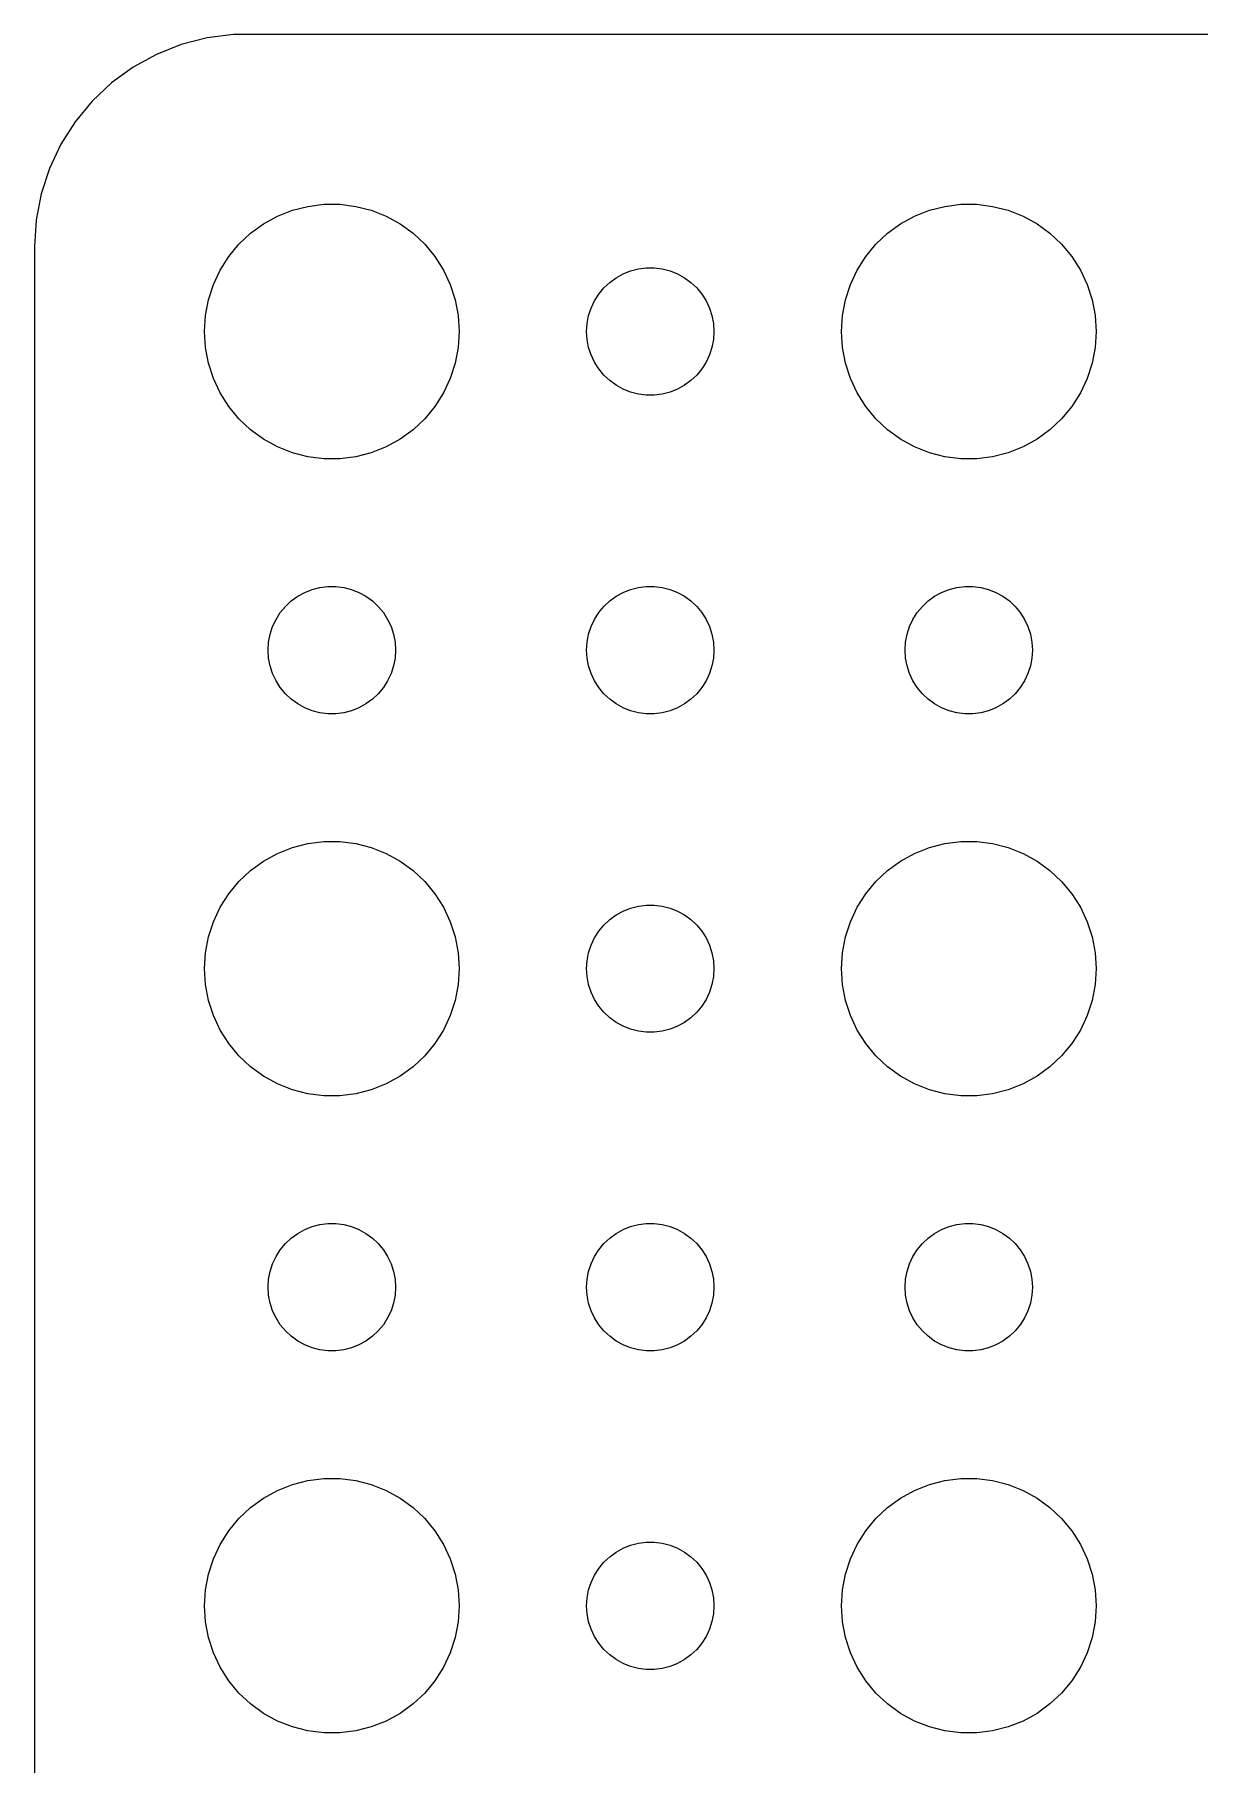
# Model space of a CAD drawing. Header units: metres. Extents: x -120 to 120, y -37 to 37.
# Drawn here: x -119.5 to -92.07, y -3.73 to 36.99 of the extents above; entities that cross this region are included whole.
import ezdxf

# ---------------------------------------------------------------- set-up
doc = ezdxf.new("R2010")
doc.units = ezdxf.units.M

msp = doc.modelspace()

# ---------------------------------------------------------------- linework, layer by layer
for p, q in [((-116.045, 36.7553), (-116.629, 36.5241)), ((-115.437, 36.9114), (-116.045, 36.7553)), ((-114.814, 36.9901), (-115.437, 36.9114)), ((114.814, 36.9901), (-114.814, 36.9901)), ((-116.629, 36.5241), (-117.179, 36.2216)), ((-117.687, 35.8526), (-118.145, 35.4227)), ((-117.179, 36.2216), (-117.687, 35.8526)), ((-118.145, 35.4227), (-118.545, 34.9389)), ((-118.545, 34.9389), (-118.882, 34.4088)), ((-118.882, 34.4088), (-119.149, 33.8406)), ((-119.149, 33.8406), (-119.343, 33.2434)), ((-119.343, 33.2434), (-119.461, 32.6267)), ((-113.062, 32.9469), (-112.688, 32.9941)), ((-112.688, 32.9941), (-112.312, 32.9941)), ((-112.312, 32.9941), (-111.938, 32.9469)), ((-98.0621, 32.9469), (-97.6884, 32.9941)), ((-97.6884, 32.9941), (-97.3116, 32.9941)), ((-97.3116, 32.9941), (-96.9379, 32.9469)), ((-119.461, 32.6267), (-119.5, 32)), ((-114.107, 32.533), (-113.777, 32.7145)), ((-113.777, 32.7145), (-113.427, 32.8532)), ((-113.427, 32.8532), (-113.062, 32.9469)), ((-111.938, 32.9469), (-111.573, 32.8532)), ((-111.573, 32.8532), (-111.223, 32.7145)), ((-111.223, 32.7145), (-110.893, 32.533)), ((-99.1075, 32.533), (-98.7773, 32.7145)), ((-98.7773, 32.7145), (-98.427, 32.8532)), ((-98.427, 32.8532), (-98.0621, 32.9469)), ((-96.9379, 32.9469), (-96.573, 32.8532)), ((-96.573, 32.8532), (-96.2227, 32.7145)), ((-96.2227, 32.7145), (-95.8925, 32.533)), ((-114.687, 32.0536), (-114.412, 32.3115)), ((-114.412, 32.3115), (-114.107, 32.533)), ((-110.893, 32.533), (-110.588, 32.3115)), ((-110.588, 32.3115), (-110.313, 32.0536)), ((-99.6869, 32.0536), (-99.4123, 32.3115)), ((-99.4123, 32.3115), (-99.1075, 32.533)), ((-95.8925, 32.533), (-95.5877, 32.3115)), ((-95.5877, 32.3115), (-95.3131, 32.0536)), ((-119.5, 32), (-119.5, -32)), ((-114.927, 31.7634), (-114.687, 32.0536)), ((-110.313, 32.0536), (-110.073, 31.7634)), ((-99.927, 31.7634), (-99.6869, 32.0536)), ((-95.3131, 32.0536), (-95.073, 31.7634)), ((-115.289, 31.1044), (-115.129, 31.4453)), ((-115.129, 31.4453), (-114.927, 31.7634)), ((-110.073, 31.7634), (-109.871, 31.4453)), ((-109.871, 31.4453), (-109.711, 31.1044)), ((-105.639, 31.3572), (-105.464, 31.4266)), ((-105.464, 31.4266), (-105.281, 31.4734)), ((-105.281, 31.4734), (-105.094, 31.497)), ((-105.094, 31.497), (-104.906, 31.497)), ((-104.906, 31.497), (-104.719, 31.4734)), ((-104.719, 31.4734), (-104.536, 31.4266)), ((-104.536, 31.4266), (-104.361, 31.3572)), ((-100.289, 31.1044), (-100.129, 31.4453)), ((-100.129, 31.4453), (-99.927, 31.7634)), ((-95.073, 31.7634), (-94.8711, 31.4453)), ((-94.8711, 31.4453), (-94.7107, 31.1044)), ((-115.406, 30.7461), (-115.289, 31.1044)), ((-109.711, 31.1044), (-109.594, 30.7461)), ((-106.214, 30.8817), (-106.093, 31.0268)), ((-106.093, 31.0268), (-105.956, 31.1558)), ((-105.956, 31.1558), (-105.804, 31.2665)), ((-105.804, 31.2665), (-105.639, 31.3572)), ((-104.361, 31.3572), (-104.196, 31.2665)), ((-104.196, 31.2665), (-104.044, 31.1558)), ((-104.044, 31.1558), (-103.907, 31.0268)), ((-103.907, 31.0268), (-103.786, 30.8817)), ((-100.406, 30.7461), (-100.289, 31.1044)), ((-94.7107, 31.1044), (-94.5943, 30.7461)), ((-115.476, 30.376), (-115.406, 30.7461)), ((-109.594, 30.7461), (-109.524, 30.376)), ((-106.453, 30.373), (-106.395, 30.5522)), ((-106.395, 30.5522), (-106.314, 30.7226)), ((-106.314, 30.7226), (-106.214, 30.8817)), ((-103.786, 30.8817), (-103.686, 30.7226)), ((-103.686, 30.7226), (-103.605, 30.5522)), ((-103.605, 30.5522), (-103.547, 30.373)), ((-100.476, 30.376), (-100.406, 30.7461)), ((-94.5943, 30.7461), (-94.5237, 30.376)), ((-115.5, 30), (-115.476, 30.376)), ((-109.524, 30.376), (-109.5, 30)), ((-106.5, 30), (-106.488, 30.188)), ((-106.488, 30.188), (-106.453, 30.373)), ((-103.547, 30.373), (-103.512, 30.188)), ((-103.512, 30.188), (-103.5, 30)), ((-100.5, 30), (-100.476, 30.376)), ((-94.5237, 30.376), (-94.5, 30)), ((-115.476, 29.624), (-115.5, 30)), ((-109.5, 30), (-109.524, 29.624)), ((-106.488, 29.812), (-106.5, 30)), ((-106.453, 29.627), (-106.488, 29.812)), ((-103.512, 29.812), (-103.547, 29.627)), ((-103.5, 30), (-103.512, 29.812)), ((-100.476, 29.624), (-100.5, 30)), ((-94.5, 30), (-94.5237, 29.624)), ((-115.406, 29.2539), (-115.476, 29.624)), ((-109.524, 29.624), (-109.594, 29.2539)), ((-106.395, 29.4478), (-106.453, 29.627)), ((-106.314, 29.2774), (-106.395, 29.4478)), ((-103.605, 29.4478), (-103.686, 29.2774)), ((-103.547, 29.627), (-103.605, 29.4478)), ((-100.406, 29.2539), (-100.476, 29.624)), ((-94.5237, 29.624), (-94.5943, 29.2539)), ((-115.289, 28.8956), (-115.406, 29.2539)), ((-109.594, 29.2539), (-109.711, 28.8956)), ((-106.214, 29.1183), (-106.314, 29.2774)), ((-106.093, 28.9732), (-106.214, 29.1183)), ((-105.956, 28.8442), (-106.093, 28.9732)), ((-103.907, 28.9732), (-104.044, 28.8442)), ((-103.786, 29.1183), (-103.907, 28.9732)), ((-103.686, 29.2774), (-103.786, 29.1183)), ((-100.289, 28.8956), (-100.406, 29.2539)), ((-94.5943, 29.2539), (-94.7107, 28.8956)), ((-115.129, 28.5547), (-115.289, 28.8956)), ((-114.927, 28.2366), (-115.129, 28.5547)), ((-109.871, 28.5547), (-110.073, 28.2366)), ((-109.711, 28.8956), (-109.871, 28.5547)), ((-105.804, 28.7335), (-105.956, 28.8442)), ((-105.639, 28.6427), (-105.804, 28.7335)), ((-105.464, 28.5734), (-105.639, 28.6427)), ((-105.281, 28.5266), (-105.464, 28.5734)), ((-105.094, 28.503), (-105.281, 28.5266)), ((-104.719, 28.5266), (-104.906, 28.503)), ((-104.536, 28.5734), (-104.719, 28.5266)), ((-104.361, 28.6427), (-104.536, 28.5734)), ((-104.196, 28.7335), (-104.361, 28.6427)), ((-104.044, 28.8442), (-104.196, 28.7335)), ((-100.129, 28.5547), (-100.289, 28.8956)), ((-99.927, 28.2366), (-100.129, 28.5547)), ((-94.8711, 28.5547), (-95.073, 28.2366)), ((-94.7107, 28.8956), (-94.8711, 28.5547)), ((-114.687, 27.9464), (-114.927, 28.2366)), ((-110.073, 28.2366), (-110.313, 27.9464)), ((-104.906, 28.503), (-105.094, 28.503)), ((-99.6869, 27.9464), (-99.927, 28.2366)), ((-95.073, 28.2366), (-95.3131, 27.9464)), ((-114.412, 27.6884), (-114.687, 27.9464)), ((-110.313, 27.9464), (-110.588, 27.6884)), ((-99.4123, 27.6884), (-99.6869, 27.9464)), ((-95.3131, 27.9464), (-95.5877, 27.6884)), ((-114.107, 27.467), (-114.412, 27.6884)), ((-113.777, 27.2855), (-114.107, 27.467)), ((-113.427, 27.1468), (-113.777, 27.2855)), ((-111.223, 27.2855), (-111.573, 27.1468)), ((-110.893, 27.467), (-111.223, 27.2855)), ((-110.588, 27.6884), (-110.893, 27.467)), ((-99.1075, 27.467), (-99.4123, 27.6884)), ((-98.7773, 27.2855), (-99.1075, 27.467)), ((-98.427, 27.1468), (-98.7773, 27.2855)), ((-96.2227, 27.2855), (-96.573, 27.1468)), ((-95.8925, 27.467), (-96.2227, 27.2855)), ((-95.5877, 27.6884), (-95.8925, 27.467)), ((-113.062, 27.0531), (-113.427, 27.1468)), ((-112.688, 27.0059), (-113.062, 27.0531)), ((-112.312, 27.0059), (-112.688, 27.0059)), ((-111.938, 27.0531), (-112.312, 27.0059)), ((-111.573, 27.1468), (-111.938, 27.0531)), ((-98.0621, 27.0531), (-98.427, 27.1468)), ((-97.6884, 27.0059), (-98.0621, 27.0531)), ((-97.3116, 27.0059), (-97.6884, 27.0059)), ((-96.9379, 27.0531), (-97.3116, 27.0059)), ((-96.573, 27.1468), (-96.9379, 27.0531)), ((-113.593, 23.5268), (-113.456, 23.6558)), ((-113.456, 23.6558), (-113.304, 23.7665)), ((-113.304, 23.7665), (-113.139, 23.8572)), ((-113.139, 23.8572), (-112.964, 23.9266)), ((-112.964, 23.9266), (-112.781, 23.9734)), ((-112.781, 23.9734), (-112.594, 23.997)), ((-112.594, 23.997), (-112.406, 23.997)), ((-112.406, 23.997), (-112.219, 23.9734)), ((-112.219, 23.9734), (-112.036, 23.9266)), ((-112.036, 23.9266), (-111.861, 23.8572)), ((-111.861, 23.8572), (-111.696, 23.7665)), ((-111.696, 23.7665), (-111.544, 23.6558)), ((-111.544, 23.6558), (-111.407, 23.5268)), ((-106.093, 23.5268), (-105.956, 23.6558)), ((-105.956, 23.6558), (-105.804, 23.7665)), ((-105.804, 23.7665), (-105.639, 23.8572)), ((-105.639, 23.8572), (-105.464, 23.9266)), ((-105.464, 23.9266), (-105.281, 23.9734)), ((-105.281, 23.9734), (-105.094, 23.997)), ((-105.094, 23.997), (-104.906, 23.997)), ((-104.906, 23.997), (-104.719, 23.9734)), ((-104.719, 23.9734), (-104.536, 23.9266)), ((-104.536, 23.9266), (-104.361, 23.8572)), ((-104.361, 23.8572), (-104.196, 23.7665)), ((-104.196, 23.7665), (-104.044, 23.6558)), ((-104.044, 23.6558), (-103.907, 23.5268)), ((-98.5934, 23.5268), (-98.4561, 23.6558)), ((-98.4561, 23.6558), (-98.3037, 23.7665)), ((-98.3037, 23.7665), (-98.1387, 23.8572)), ((-98.1387, 23.8572), (-97.9635, 23.9266)), ((-97.9635, 23.9266), (-97.7811, 23.9734)), ((-97.7811, 23.9734), (-97.5942, 23.997)), ((-97.5942, 23.997), (-97.4058, 23.997)), ((-97.4058, 23.997), (-97.2189, 23.9734)), ((-97.2189, 23.9734), (-97.0365, 23.9266)), ((-97.0365, 23.9266), (-96.8613, 23.8572)), ((-96.8613, 23.8572), (-96.6963, 23.7665)), ((-96.6963, 23.7665), (-96.5439, 23.6558)), ((-96.5439, 23.6558), (-96.4065, 23.5268)), ((-113.895, 23.0522), (-113.814, 23.2226)), ((-113.814, 23.2226), (-113.714, 23.3817)), ((-113.714, 23.3817), (-113.593, 23.5268)), ((-111.407, 23.5268), (-111.286, 23.3817)), ((-111.286, 23.3817), (-111.186, 23.2226)), ((-111.186, 23.2226), (-111.105, 23.0522)), ((-106.395, 23.0522), (-106.314, 23.2226)), ((-106.314, 23.2226), (-106.214, 23.3817)), ((-106.214, 23.3817), (-106.093, 23.5268)), ((-103.907, 23.5268), (-103.786, 23.3817)), ((-103.786, 23.3817), (-103.686, 23.2226)), ((-103.686, 23.2226), (-103.605, 23.0522)), ((-98.8947, 23.0522), (-98.8145, 23.2226)), ((-98.8145, 23.2226), (-98.7135, 23.3817)), ((-98.7135, 23.3817), (-98.5934, 23.5268)), ((-96.4065, 23.5268), (-96.2865, 23.3817)), ((-96.2865, 23.3817), (-96.1855, 23.2226)), ((-96.1855, 23.2226), (-96.1053, 23.0522)), ((-113.988, 22.688), (-113.953, 22.873)), ((-113.953, 22.873), (-113.895, 23.0522)), ((-111.105, 23.0522), (-111.047, 22.873)), ((-111.047, 22.873), (-111.012, 22.688)), ((-106.488, 22.688), (-106.453, 22.873)), ((-106.453, 22.873), (-106.395, 23.0522)), ((-103.605, 23.0522), (-103.547, 22.873)), ((-103.547, 22.873), (-103.512, 22.688)), ((-98.9882, 22.688), (-98.9529, 22.873)), ((-98.9529, 22.873), (-98.8947, 23.0522)), ((-96.1053, 23.0522), (-96.0471, 22.873)), ((-96.0471, 22.873), (-96.0118, 22.688)), ((-114, 22.5), (-113.988, 22.688)), ((-113.988, 22.312), (-114, 22.5)), ((-111.012, 22.688), (-111, 22.5)), ((-111, 22.5), (-111.012, 22.312)), ((-106.5, 22.5), (-106.488, 22.688)), ((-106.488, 22.312), (-106.5, 22.5)), ((-103.512, 22.688), (-103.5, 22.5)), ((-103.5, 22.5), (-103.512, 22.312)), ((-99, 22.5), (-98.9882, 22.688)), ((-98.9882, 22.312), (-99, 22.5)), ((-96.0118, 22.688), (-96, 22.5)), ((-96, 22.5), (-96.0118, 22.312)), ((-113.953, 22.127), (-113.988, 22.312)), ((-113.895, 21.9478), (-113.953, 22.127)), ((-111.047, 22.127), (-111.105, 21.9478)), ((-111.012, 22.312), (-111.047, 22.127)), ((-106.453, 22.127), (-106.488, 22.312)), ((-106.395, 21.9478), (-106.453, 22.127)), ((-103.547, 22.127), (-103.605, 21.9478)), ((-103.512, 22.312), (-103.547, 22.127)), ((-98.9529, 22.127), (-98.9882, 22.312)), ((-98.8947, 21.9478), (-98.9529, 22.127)), ((-96.0471, 22.127), (-96.1053, 21.9478)), ((-96.0118, 22.312), (-96.0471, 22.127)), ((-113.814, 21.7774), (-113.895, 21.9478)), ((-113.714, 21.6183), (-113.814, 21.7774)), ((-113.593, 21.4732), (-113.714, 21.6183)), ((-111.286, 21.6183), (-111.407, 21.4732)), ((-111.186, 21.7774), (-111.286, 21.6183)), ((-111.105, 21.9478), (-111.186, 21.7774)), ((-106.314, 21.7774), (-106.395, 21.9478)), ((-106.214, 21.6183), (-106.314, 21.7774)), ((-106.093, 21.4732), (-106.214, 21.6183)), ((-103.786, 21.6183), (-103.907, 21.4732)), ((-103.686, 21.7774), (-103.786, 21.6183)), ((-103.605, 21.9478), (-103.686, 21.7774)), ((-98.8145, 21.7774), (-98.8947, 21.9478)), ((-98.7135, 21.6183), (-98.8145, 21.7774)), ((-98.5934, 21.4732), (-98.7135, 21.6183)), ((-96.2865, 21.6183), (-96.4065, 21.4732)), ((-96.1855, 21.7774), (-96.2865, 21.6183)), ((-96.1053, 21.9478), (-96.1855, 21.7774)), ((-113.456, 21.3442), (-113.593, 21.4732)), ((-113.304, 21.2335), (-113.456, 21.3442)), ((-113.139, 21.1427), (-113.304, 21.2335)), ((-111.696, 21.2335), (-111.861, 21.1427)), ((-111.544, 21.3442), (-111.696, 21.2335)), ((-111.407, 21.4732), (-111.544, 21.3442)), ((-105.956, 21.3442), (-106.093, 21.4732)), ((-105.804, 21.2335), (-105.956, 21.3442)), ((-105.639, 21.1427), (-105.804, 21.2335)), ((-104.196, 21.2335), (-104.361, 21.1427)), ((-104.044, 21.3442), (-104.196, 21.2335)), ((-103.907, 21.4732), (-104.044, 21.3442)), ((-98.4561, 21.3442), (-98.5934, 21.4732)), ((-98.3037, 21.2335), (-98.4561, 21.3442)), ((-98.1387, 21.1427), (-98.3037, 21.2335)), ((-96.6963, 21.2335), (-96.8613, 21.1427)), ((-96.5439, 21.3442), (-96.6963, 21.2335)), ((-96.4065, 21.4732), (-96.5439, 21.3442)), ((-112.964, 21.0734), (-113.139, 21.1427)), ((-112.781, 21.0266), (-112.964, 21.0734)), ((-112.594, 21.003), (-112.781, 21.0266)), ((-112.406, 21.003), (-112.594, 21.003)), ((-112.219, 21.0266), (-112.406, 21.003)), ((-112.036, 21.0734), (-112.219, 21.0266)), ((-111.861, 21.1427), (-112.036, 21.0734)), ((-105.464, 21.0734), (-105.639, 21.1427)), ((-105.281, 21.0266), (-105.464, 21.0734)), ((-105.094, 21.003), (-105.281, 21.0266)), ((-104.906, 21.003), (-105.094, 21.003)), ((-104.719, 21.0266), (-104.906, 21.003)), ((-104.536, 21.0734), (-104.719, 21.0266)), ((-104.361, 21.1427), (-104.536, 21.0734)), ((-97.9635, 21.0734), (-98.1387, 21.1427)), ((-97.7811, 21.0266), (-97.9635, 21.0734)), ((-97.5942, 21.003), (-97.7811, 21.0266)), ((-97.4058, 21.003), (-97.5942, 21.003)), ((-97.2189, 21.0266), (-97.4058, 21.003)), ((-97.0365, 21.0734), (-97.2189, 21.0266)), ((-96.8613, 21.1427), (-97.0365, 21.0734)), ((-113.427, 17.8532), (-113.062, 17.9469)), ((-113.062, 17.9469), (-112.688, 17.9941)), ((-112.688, 17.9941), (-112.312, 17.9941)), ((-112.312, 17.9941), (-111.938, 17.9469)), ((-111.938, 17.9469), (-111.573, 17.8532)), ((-98.427, 17.8532), (-98.0621, 17.9469)), ((-98.0621, 17.9469), (-97.6884, 17.9941)), ((-97.6884, 17.9941), (-97.3116, 17.9941)), ((-97.3116, 17.9941), (-96.9379, 17.9469)), ((-96.9379, 17.9469), (-96.573, 17.8532)), ((-114.412, 17.3115), (-114.107, 17.533)), ((-114.107, 17.533), (-113.777, 17.7145)), ((-113.777, 17.7145), (-113.427, 17.8532)), ((-111.573, 17.8532), (-111.223, 17.7145)), ((-111.223, 17.7145), (-110.893, 17.533)), ((-110.893, 17.533), (-110.588, 17.3115)), ((-99.4123, 17.3115), (-99.1075, 17.533)), ((-99.1075, 17.533), (-98.7773, 17.7145)), ((-98.7773, 17.7145), (-98.427, 17.8532)), ((-96.573, 17.8532), (-96.2227, 17.7145)), ((-96.2227, 17.7145), (-95.8925, 17.533)), ((-95.8925, 17.533), (-95.5877, 17.3115)), ((-114.687, 17.0536), (-114.412, 17.3115)), ((-110.588, 17.3115), (-110.313, 17.0536)), ((-99.6869, 17.0536), (-99.4123, 17.3115)), ((-95.5877, 17.3115), (-95.3131, 17.0536)), ((-115.129, 16.4453), (-114.927, 16.7634)), ((-114.927, 16.7634), (-114.687, 17.0536)), ((-110.313, 17.0536), (-110.073, 16.7634)), ((-110.073, 16.7634), (-109.871, 16.4453)), ((-100.129, 16.4453), (-99.927, 16.7634)), ((-99.927, 16.7634), (-99.6869, 17.0536)), ((-95.3131, 17.0536), (-95.073, 16.7634)), ((-95.073, 16.7634), (-94.8711, 16.4453)), ((-115.289, 16.1044), (-115.129, 16.4453)), ((-109.871, 16.4453), (-109.711, 16.1044)), ((-105.804, 16.2665), (-105.639, 16.3572)), ((-105.639, 16.3572), (-105.464, 16.4266)), ((-105.464, 16.4266), (-105.281, 16.4734)), ((-105.281, 16.4734), (-105.094, 16.497)), ((-105.094, 16.497), (-104.906, 16.497)), ((-104.906, 16.497), (-104.719, 16.4734)), ((-104.719, 16.4734), (-104.536, 16.4266)), ((-104.536, 16.4266), (-104.361, 16.3572)), ((-104.361, 16.3572), (-104.196, 16.2665)), ((-100.289, 16.1044), (-100.129, 16.4453)), ((-94.8711, 16.4453), (-94.7107, 16.1044)), ((-115.406, 15.7461), (-115.289, 16.1044)), ((-109.711, 16.1044), (-109.594, 15.7461)), ((-106.214, 15.8817), (-106.093, 16.0268)), ((-106.093, 16.0268), (-105.956, 16.1558)), ((-105.956, 16.1558), (-105.804, 16.2665)), ((-104.196, 16.2665), (-104.044, 16.1558)), ((-104.044, 16.1558), (-103.907, 16.0268)), ((-103.907, 16.0268), (-103.786, 15.8817)), ((-100.406, 15.7461), (-100.289, 16.1044)), ((-94.7107, 16.1044), (-94.5943, 15.7461)), ((-115.476, 15.376), (-115.406, 15.7461)), ((-109.594, 15.7461), (-109.524, 15.376)), ((-106.453, 15.373), (-106.395, 15.5522)), ((-106.395, 15.5522), (-106.314, 15.7226)), ((-106.314, 15.7226), (-106.214, 15.8817)), ((-103.786, 15.8817), (-103.686, 15.7226)), ((-103.686, 15.7226), (-103.605, 15.5522)), ((-103.605, 15.5522), (-103.547, 15.373)), ((-100.476, 15.376), (-100.406, 15.7461)), ((-94.5943, 15.7461), (-94.5237, 15.376)), ((-115.5, 15), (-115.476, 15.376)), ((-109.524, 15.376), (-109.5, 15)), ((-106.5, 15), (-106.488, 15.188)), ((-106.488, 15.188), (-106.453, 15.373)), ((-103.547, 15.373), (-103.512, 15.188)), ((-103.512, 15.188), (-103.5, 15)), ((-100.5, 15), (-100.476, 15.376)), ((-94.5237, 15.376), (-94.5, 15)), ((-115.476, 14.624), (-115.5, 15)), ((-109.5, 15), (-109.524, 14.624)), ((-106.488, 14.812), (-106.5, 15)), ((-106.453, 14.627), (-106.488, 14.812)), ((-103.512, 14.812), (-103.547, 14.627)), ((-103.5, 15), (-103.512, 14.812)), ((-100.476, 14.624), (-100.5, 15)), ((-94.5, 15), (-94.5237, 14.624)), ((-115.406, 14.2539), (-115.476, 14.624)), ((-115.289, 13.8956), (-115.406, 14.2539)), ((-109.594, 14.2539), (-109.711, 13.8956)), ((-109.524, 14.624), (-109.594, 14.2539)), ((-106.395, 14.4478), (-106.453, 14.627)), ((-106.314, 14.2774), (-106.395, 14.4478)), ((-106.214, 14.1183), (-106.314, 14.2774)), ((-103.686, 14.2774), (-103.786, 14.1183)), ((-103.605, 14.4478), (-103.686, 14.2774)), ((-103.547, 14.627), (-103.605, 14.4478)), ((-100.406, 14.2539), (-100.476, 14.624)), ((-100.289, 13.8956), (-100.406, 14.2539)), ((-94.5943, 14.2539), (-94.7107, 13.8956)), ((-94.5237, 14.624), (-94.5943, 14.2539)), ((-115.129, 13.5547), (-115.289, 13.8956)), ((-109.711, 13.8956), (-109.871, 13.5547)), ((-106.093, 13.9732), (-106.214, 14.1183)), ((-105.956, 13.8442), (-106.093, 13.9732)), ((-103.907, 13.9732), (-104.044, 13.8442)), ((-103.786, 14.1183), (-103.907, 13.9732)), ((-100.129, 13.5547), (-100.289, 13.8956)), ((-94.7107, 13.8956), (-94.8711, 13.5547)), ((-114.927, 13.2366), (-115.129, 13.5547)), ((-109.871, 13.5547), (-110.073, 13.2366)), ((-105.804, 13.7335), (-105.956, 13.8442)), ((-105.639, 13.6427), (-105.804, 13.7335)), ((-105.464, 13.5734), (-105.639, 13.6427)), ((-105.281, 13.5266), (-105.464, 13.5734)), ((-105.094, 13.5029), (-105.281, 13.5266)), ((-104.906, 13.5029), (-105.094, 13.5029)), ((-104.719, 13.5266), (-104.906, 13.5029)), ((-104.536, 13.5734), (-104.719, 13.5266)), ((-104.361, 13.6427), (-104.536, 13.5734)), ((-104.196, 13.7335), (-104.361, 13.6427)), ((-104.044, 13.8442), (-104.196, 13.7335)), ((-99.927, 13.2366), (-100.129, 13.5547)), ((-94.8711, 13.5547), (-95.073, 13.2366)), ((-114.687, 12.9464), (-114.927, 13.2366)), ((-110.073, 13.2366), (-110.313, 12.9464)), ((-99.6869, 12.9464), (-99.927, 13.2366)), ((-95.073, 13.2366), (-95.3131, 12.9464)), ((-114.412, 12.6884), (-114.687, 12.9464)), ((-114.107, 12.467), (-114.412, 12.6884)), ((-110.588, 12.6884), (-110.893, 12.467)), ((-110.313, 12.9464), (-110.588, 12.6884)), ((-99.4123, 12.6884), (-99.6869, 12.9464)), ((-99.1075, 12.467), (-99.4123, 12.6884)), ((-95.5877, 12.6884), (-95.8925, 12.467)), ((-95.3131, 12.9464), (-95.5877, 12.6884)), ((-113.777, 12.2855), (-114.107, 12.467)), ((-113.427, 12.1468), (-113.777, 12.2855)), ((-111.223, 12.2855), (-111.573, 12.1468)), ((-110.893, 12.467), (-111.223, 12.2855)), ((-98.7773, 12.2855), (-99.1075, 12.467)), ((-98.427, 12.1468), (-98.7773, 12.2855)), ((-96.2227, 12.2855), (-96.573, 12.1468)), ((-95.8925, 12.467), (-96.2227, 12.2855)), ((-113.062, 12.0531), (-113.427, 12.1468)), ((-112.688, 12.0059), (-113.062, 12.0531)), ((-112.312, 12.0059), (-112.688, 12.0059)), ((-111.938, 12.0531), (-112.312, 12.0059)), ((-111.573, 12.1468), (-111.938, 12.0531)), ((-98.0621, 12.0531), (-98.427, 12.1468)), ((-97.6884, 12.0059), (-98.0621, 12.0531)), ((-97.3116, 12.0059), (-97.6884, 12.0059)), ((-96.9379, 12.0531), (-97.3116, 12.0059)), ((-96.573, 12.1468), (-96.9379, 12.0531)), ((-112.964, 8.92657), (-112.781, 8.97342)), ((-112.781, 8.97342), (-112.594, 8.99704)), ((-112.594, 8.99704), (-112.406, 8.99704)), ((-112.406, 8.99704), (-112.219, 8.97342)), ((-112.219, 8.97342), (-112.036, 8.92657)), ((-105.464, 8.92657), (-105.281, 8.97342)), ((-105.281, 8.97342), (-105.094, 8.99704)), ((-105.094, 8.99704), (-104.906, 8.99704)), ((-104.906, 8.99704), (-104.719, 8.97342)), ((-104.719, 8.97342), (-104.536, 8.92657)), ((-97.9635, 8.92657), (-97.7811, 8.97342)), ((-97.7811, 8.97342), (-97.5942, 8.99704)), ((-97.5942, 8.99704), (-97.4058, 8.99704)), ((-97.4058, 8.99704), (-97.2189, 8.97342)), ((-97.2189, 8.97342), (-97.0365, 8.92657)), ((-113.593, 8.52681), (-113.456, 8.65576)), ((-113.456, 8.65576), (-113.304, 8.76648)), ((-113.304, 8.76648), (-113.139, 8.85724)), ((-113.139, 8.85724), (-112.964, 8.92657)), ((-112.036, 8.92657), (-111.861, 8.85724)), ((-111.861, 8.85724), (-111.696, 8.76648)), ((-111.696, 8.76648), (-111.544, 8.65576)), ((-111.544, 8.65576), (-111.407, 8.52681)), ((-106.093, 8.52681), (-105.956, 8.65576)), ((-105.956, 8.65576), (-105.804, 8.76648)), ((-105.804, 8.76648), (-105.639, 8.85724)), ((-105.639, 8.85724), (-105.464, 8.92657)), ((-104.536, 8.92657), (-104.361, 8.85724)), ((-104.361, 8.85724), (-104.196, 8.76648)), ((-104.196, 8.76648), (-104.044, 8.65576)), ((-104.044, 8.65576), (-103.907, 8.52681)), ((-98.5934, 8.52681), (-98.4561, 8.65576)), ((-98.4561, 8.65576), (-98.3037, 8.76648)), ((-98.3037, 8.76648), (-98.1387, 8.85724)), ((-98.1387, 8.85724), (-97.9635, 8.92657)), ((-97.0365, 8.92657), (-96.8613, 8.85724)), ((-96.8613, 8.85724), (-96.6963, 8.76648)), ((-96.6963, 8.76648), (-96.5439, 8.65576)), ((-96.5439, 8.65576), (-96.4065, 8.52681)), ((-113.895, 8.05219), (-113.814, 8.22263)), ((-113.814, 8.22263), (-113.714, 8.38167)), ((-113.714, 8.38167), (-113.593, 8.52681)), ((-111.407, 8.52681), (-111.286, 8.38167)), ((-111.286, 8.38167), (-111.186, 8.22263)), ((-111.186, 8.22263), (-111.105, 8.05219)), ((-106.395, 8.05219), (-106.314, 8.22263)), ((-106.314, 8.22263), (-106.214, 8.38167)), ((-106.214, 8.38167), (-106.093, 8.52681)), ((-103.907, 8.52681), (-103.786, 8.38167)), ((-103.786, 8.38167), (-103.686, 8.22263)), ((-103.686, 8.22263), (-103.605, 8.05219)), ((-98.8947, 8.05219), (-98.8145, 8.22263)), ((-98.8145, 8.22263), (-98.7135, 8.38167)), ((-98.7135, 8.38167), (-98.5934, 8.52681)), ((-96.4065, 8.52681), (-96.2865, 8.38167)), ((-96.2865, 8.38167), (-96.1855, 8.22263)), ((-96.1855, 8.22263), (-96.1053, 8.05219)), ((-113.988, 7.68799), (-113.953, 7.87303)), ((-113.953, 7.87303), (-113.895, 8.05219)), ((-111.105, 8.05219), (-111.047, 7.87303)), ((-111.047, 7.87303), (-111.012, 7.68799)), ((-106.488, 7.68799), (-106.453, 7.87303)), ((-106.453, 7.87303), (-106.395, 8.05219)), ((-103.605, 8.05219), (-103.547, 7.87303)), ((-103.547, 7.87303), (-103.512, 7.68799)), ((-98.9882, 7.68799), (-98.9529, 7.87303)), ((-98.9529, 7.87303), (-98.8947, 8.05219)), ((-96.1053, 8.05219), (-96.0471, 7.87303)), ((-96.0471, 7.87303), (-96.0118, 7.68799)), ((-114, 7.5), (-113.988, 7.68799)), ((-113.988, 7.312), (-114, 7.5)), ((-111.012, 7.68799), (-111, 7.5)), ((-111, 7.5), (-111.012, 7.312)), ((-106.5, 7.5), (-106.488, 7.68799)), ((-106.488, 7.312), (-106.5, 7.5)), ((-103.512, 7.68799), (-103.5, 7.5)), ((-103.5, 7.5), (-103.512, 7.312)), ((-99, 7.5), (-98.9882, 7.68799)), ((-98.9882, 7.312), (-99, 7.5)), ((-96.0118, 7.68799), (-96, 7.5)), ((-96, 7.5), (-96.0118, 7.312)), ((-113.953, 7.12695), (-113.988, 7.312)), ((-113.895, 6.9478), (-113.953, 7.12695)), ((-113.814, 6.77736), (-113.895, 6.9478)), ((-111.105, 6.9478), (-111.186, 6.77736)), ((-111.047, 7.12695), (-111.105, 6.9478)), ((-111.012, 7.312), (-111.047, 7.12695)), ((-106.453, 7.12695), (-106.488, 7.312)), ((-106.395, 6.9478), (-106.453, 7.12695)), ((-106.314, 6.77736), (-106.395, 6.9478)), ((-103.605, 6.9478), (-103.686, 6.77736)), ((-103.547, 7.12695), (-103.605, 6.9478)), ((-103.512, 7.312), (-103.547, 7.12695)), ((-98.9529, 7.12695), (-98.9882, 7.312)), ((-98.8947, 6.9478), (-98.9529, 7.12695)), ((-98.8145, 6.77736), (-98.8947, 6.9478)), ((-96.1053, 6.9478), (-96.1855, 6.77736)), ((-96.0471, 7.12695), (-96.1053, 6.9478)), ((-96.0118, 7.312), (-96.0471, 7.12695)), ((-113.714, 6.61832), (-113.814, 6.77736)), ((-113.593, 6.47318), (-113.714, 6.61832)), ((-111.286, 6.61832), (-111.407, 6.47318)), ((-111.186, 6.77736), (-111.286, 6.61832)), ((-106.214, 6.61832), (-106.314, 6.77736)), ((-106.093, 6.47318), (-106.214, 6.61832)), ((-103.786, 6.61832), (-103.907, 6.47318)), ((-103.686, 6.77736), (-103.786, 6.61832)), ((-98.7135, 6.61832), (-98.8145, 6.77736)), ((-98.5934, 6.47318), (-98.7135, 6.61832)), ((-96.2865, 6.61832), (-96.4065, 6.47318)), ((-96.1855, 6.77736), (-96.2865, 6.61832)), ((-113.456, 6.34422), (-113.593, 6.47318)), ((-113.304, 6.23351), (-113.456, 6.34422)), ((-113.139, 6.14275), (-113.304, 6.23351)), ((-112.964, 6.07341), (-113.139, 6.14275)), ((-111.861, 6.14275), (-112.036, 6.07341)), ((-111.696, 6.23351), (-111.861, 6.14275)), ((-111.544, 6.34422), (-111.696, 6.23351)), ((-111.407, 6.47318), (-111.544, 6.34422)), ((-105.956, 6.34422), (-106.093, 6.47318)), ((-105.804, 6.23351), (-105.956, 6.34422)), ((-105.639, 6.14275), (-105.804, 6.23351)), ((-105.464, 6.07341), (-105.639, 6.14275)), ((-104.361, 6.14275), (-104.536, 6.07341)), ((-104.196, 6.23351), (-104.361, 6.14275)), ((-104.044, 6.34422), (-104.196, 6.23351)), ((-103.907, 6.47318), (-104.044, 6.34422)), ((-98.4561, 6.34422), (-98.5934, 6.47318)), ((-98.3037, 6.23351), (-98.4561, 6.34422)), ((-98.1387, 6.14275), (-98.3037, 6.23351)), ((-97.9635, 6.07341), (-98.1387, 6.14275)), ((-96.8613, 6.14275), (-97.0365, 6.07341)), ((-96.6963, 6.23351), (-96.8613, 6.14275)), ((-96.5439, 6.34422), (-96.6963, 6.23351)), ((-96.4065, 6.47318), (-96.5439, 6.34422)), ((-112.781, 6.02657), (-112.964, 6.07341)), ((-112.594, 6.00294), (-112.781, 6.02657)), ((-112.406, 6.00294), (-112.594, 6.00294)), ((-112.219, 6.02657), (-112.406, 6.00294)), ((-112.036, 6.07341), (-112.219, 6.02657)), ((-105.281, 6.02657), (-105.464, 6.07341)), ((-105.094, 6.00294), (-105.281, 6.02657)), ((-104.906, 6.00294), (-105.094, 6.00294)), ((-104.719, 6.02657), (-104.906, 6.00294)), ((-104.536, 6.07341), (-104.719, 6.02657)), ((-97.7811, 6.02657), (-97.9635, 6.07341)), ((-97.5942, 6.00294), (-97.7811, 6.02657)), ((-97.4058, 6.00294), (-97.5942, 6.00294)), ((-97.2189, 6.02657), (-97.4058, 6.00294)), ((-97.0365, 6.07341), (-97.2189, 6.02657)), ((-113.777, 2.71448), (-113.427, 2.85316)), ((-113.427, 2.85316), (-113.062, 2.94685)), ((-113.062, 2.94685), (-112.688, 2.99408)), ((-112.688, 2.99408), (-112.312, 2.99408)), ((-112.312, 2.99408), (-111.938, 2.94685)), ((-111.938, 2.94685), (-111.573, 2.85316)), ((-111.573, 2.85316), (-111.223, 2.71448)), ((-98.7773, 2.71448), (-98.427, 2.85316)), ((-98.427, 2.85316), (-98.0621, 2.94685)), ((-98.0621, 2.94685), (-97.6884, 2.99408)), ((-97.6884, 2.99408), (-97.3116, 2.99408)), ((-97.3116, 2.99408), (-96.9379, 2.94685)), ((-96.9379, 2.94685), (-96.573, 2.85316)), ((-96.573, 2.85316), (-96.2227, 2.71448)), ((-114.412, 2.31154), (-114.107, 2.53297)), ((-114.107, 2.53297), (-113.777, 2.71448)), ((-111.223, 2.71448), (-110.893, 2.53297)), ((-110.893, 2.53297), (-110.588, 2.31154)), ((-99.4123, 2.31154), (-99.1075, 2.53297)), ((-99.1075, 2.53297), (-98.7773, 2.71448)), ((-96.2227, 2.71448), (-95.8925, 2.53297)), ((-95.8925, 2.53297), (-95.5877, 2.31154)), ((-114.927, 1.76335), (-114.687, 2.05363)), ((-114.687, 2.05363), (-114.412, 2.31154)), ((-110.588, 2.31154), (-110.313, 2.05363)), ((-110.313, 2.05363), (-110.073, 1.76335)), ((-99.927, 1.76335), (-99.6869, 2.05363)), ((-99.6869, 2.05363), (-99.4123, 2.31154)), ((-95.5877, 2.31154), (-95.3131, 2.05363)), ((-95.3131, 2.05363), (-95.073, 1.76335)), ((-115.129, 1.44525), (-114.927, 1.76335)), ((-110.073, 1.76335), (-109.871, 1.44525)), ((-100.129, 1.44525), (-99.927, 1.76335)), ((-95.073, 1.76335), (-94.8711, 1.44525)), ((-115.289, 1.10437), (-115.129, 1.44525)), ((-109.871, 1.44525), (-109.711, 1.10437)), ((-105.956, 1.15576), (-105.804, 1.26648)), ((-105.804, 1.26648), (-105.639, 1.35724)), ((-105.639, 1.35724), (-105.464, 1.42657)), ((-105.464, 1.42657), (-105.281, 1.47342)), ((-105.281, 1.47342), (-105.094, 1.49704)), ((-105.094, 1.49704), (-104.906, 1.49704)), ((-104.906, 1.49704), (-104.719, 1.47342)), ((-104.719, 1.47342), (-104.536, 1.42657)), ((-104.536, 1.42657), (-104.361, 1.35724)), ((-104.361, 1.35724), (-104.196, 1.26648)), ((-104.196, 1.26648), (-104.044, 1.15576)), ((-100.289, 1.10437), (-100.129, 1.44525)), ((-94.8711, 1.44525), (-94.7107, 1.10437)), ((-115.406, 0.746063), (-115.289, 1.10437)), ((-109.711, 1.10437), (-109.594, 0.746063)), ((-106.314, 0.722626), (-106.214, 0.881668)), ((-106.214, 0.881668), (-106.093, 1.02681)), ((-106.093, 1.02681), (-105.956, 1.15576)), ((-104.044, 1.15576), (-103.907, 1.02681)), ((-103.907, 1.02681), (-103.786, 0.881668)), ((-103.786, 0.881668), (-103.686, 0.722626)), ((-100.406, 0.746063), (-100.289, 1.10437)), ((-94.7107, 1.10437), (-94.5943, 0.746063)), ((-115.476, 0.375992), (-115.406, 0.746063)), ((-109.594, 0.746063), (-109.524, 0.375992)), ((-106.453, 0.373032), (-106.395, 0.552185)), ((-106.395, 0.552185), (-106.314, 0.722626)), ((-103.686, 0.722626), (-103.605, 0.552185)), ((-103.605, 0.552185), (-103.547, 0.373032)), ((-100.476, 0.375992), (-100.406, 0.746063)), ((-94.5943, 0.746063), (-94.5237, 0.375992)), ((-115.5, 0), (-115.476, 0.375992)), ((-115.476, -0.375992), (-115.5, 0)), ((-109.524, 0.375992), (-109.5, 0)), ((-109.5, 0), (-109.524, -0.375992)), ((-106.5, 0), (-106.488, 0.187988)), ((-106.488, -0.187988), (-106.5, 0)), ((-106.488, 0.187988), (-106.453, 0.373032)), ((-103.547, 0.373032), (-103.512, 0.187988)), ((-103.512, 0.187988), (-103.5, 0)), ((-103.5, 0), (-103.512, -0.187988)), ((-100.5, 0), (-100.476, 0.375992)), ((-100.476, -0.375992), (-100.5, 0)), ((-94.5237, 0.375992), (-94.5, 0)), ((-94.5, 0), (-94.5237, -0.375992)), ((-115.406, -0.746063), (-115.476, -0.375992)), ((-109.524, -0.375992), (-109.594, -0.746063)), ((-106.453, -0.373032), (-106.488, -0.187988)), ((-106.395, -0.552185), (-106.453, -0.373032)), ((-103.547, -0.373032), (-103.605, -0.552185)), ((-103.512, -0.187988), (-103.547, -0.373032)), ((-100.406, -0.746063), (-100.476, -0.375992)), ((-94.5237, -0.375992), (-94.5943, -0.746063)), ((-115.289, -1.10437), (-115.406, -0.746063)), ((-109.594, -0.746063), (-109.711, -1.10437)), ((-106.314, -0.722626), (-106.395, -0.552185)), ((-106.214, -0.881668), (-106.314, -0.722626)), ((-103.686, -0.722626), (-103.786, -0.881668)), ((-103.605, -0.552185), (-103.686, -0.722626)), ((-100.289, -1.10437), (-100.406, -0.746063)), ((-94.5943, -0.746063), (-94.7107, -1.10437)), ((-115.129, -1.44525), (-115.289, -1.10437)), ((-109.711, -1.10437), (-109.871, -1.44525)), ((-106.093, -1.02681), (-106.214, -0.881668)), ((-105.956, -1.15576), (-106.093, -1.02681)), ((-105.804, -1.26648), (-105.956, -1.15576)), ((-104.044, -1.15576), (-104.196, -1.26648)), ((-103.907, -1.02681), (-104.044, -1.15576)), ((-103.786, -0.881668), (-103.907, -1.02681)), ((-100.129, -1.44525), (-100.289, -1.10437)), ((-94.7107, -1.10437), (-94.8711, -1.44525)), ((-114.927, -1.76335), (-115.129, -1.44525)), ((-109.871, -1.44525), (-110.073, -1.76335)), ((-105.639, -1.35724), (-105.804, -1.26648)), ((-105.464, -1.42657), (-105.639, -1.35724)), ((-105.281, -1.47342), (-105.464, -1.42657)), ((-105.094, -1.49704), (-105.281, -1.47342)), ((-104.906, -1.49704), (-105.094, -1.49704)), ((-104.719, -1.47342), (-104.906, -1.49704)), ((-104.536, -1.42657), (-104.719, -1.47342)), ((-104.361, -1.35724), (-104.536, -1.42657)), ((-104.196, -1.26648), (-104.361, -1.35724)), ((-99.927, -1.76335), (-100.129, -1.44525)), ((-94.8711, -1.44525), (-95.073, -1.76335)), ((-114.687, -2.05363), (-114.927, -1.76335)), ((-110.073, -1.76335), (-110.313, -2.05363)), ((-99.6869, -2.05363), (-99.927, -1.76335)), ((-95.073, -1.76335), (-95.3131, -2.05363)), ((-114.412, -2.31154), (-114.687, -2.05363)), ((-114.107, -2.53297), (-114.412, -2.31154)), ((-110.588, -2.31154), (-110.893, -2.53297)), ((-110.313, -2.05363), (-110.588, -2.31154)), ((-99.4123, -2.31154), (-99.6869, -2.05363)), ((-99.1075, -2.53297), (-99.4123, -2.31154)), ((-95.5877, -2.31154), (-95.8925, -2.53297)), ((-95.3131, -2.05363), (-95.5877, -2.31154)), ((-113.777, -2.71448), (-114.107, -2.53297)), ((-113.427, -2.85316), (-113.777, -2.71448)), ((-111.223, -2.71448), (-111.573, -2.85316)), ((-110.893, -2.53297), (-111.223, -2.71448)), ((-98.7773, -2.71448), (-99.1075, -2.53297)), ((-98.427, -2.85316), (-98.7773, -2.71448)), ((-96.2227, -2.71448), (-96.573, -2.85316)), ((-95.8925, -2.53297), (-96.2227, -2.71448)), ((-113.062, -2.94685), (-113.427, -2.85316)), ((-112.688, -2.99408), (-113.062, -2.94685)), ((-112.312, -2.99408), (-112.688, -2.99408)), ((-111.938, -2.94685), (-112.312, -2.99408)), ((-111.573, -2.85316), (-111.938, -2.94685)), ((-98.0621, -2.94685), (-98.427, -2.85316)), ((-97.6884, -2.99408), (-98.0621, -2.94685)), ((-97.3116, -2.99408), (-97.6884, -2.99408)), ((-96.9379, -2.94685), (-97.3116, -2.99408)), ((-96.573, -2.85316), (-96.9379, -2.94685))]:
    msp.add_line(p, q)

doc.saveas('drawing.dxf')
